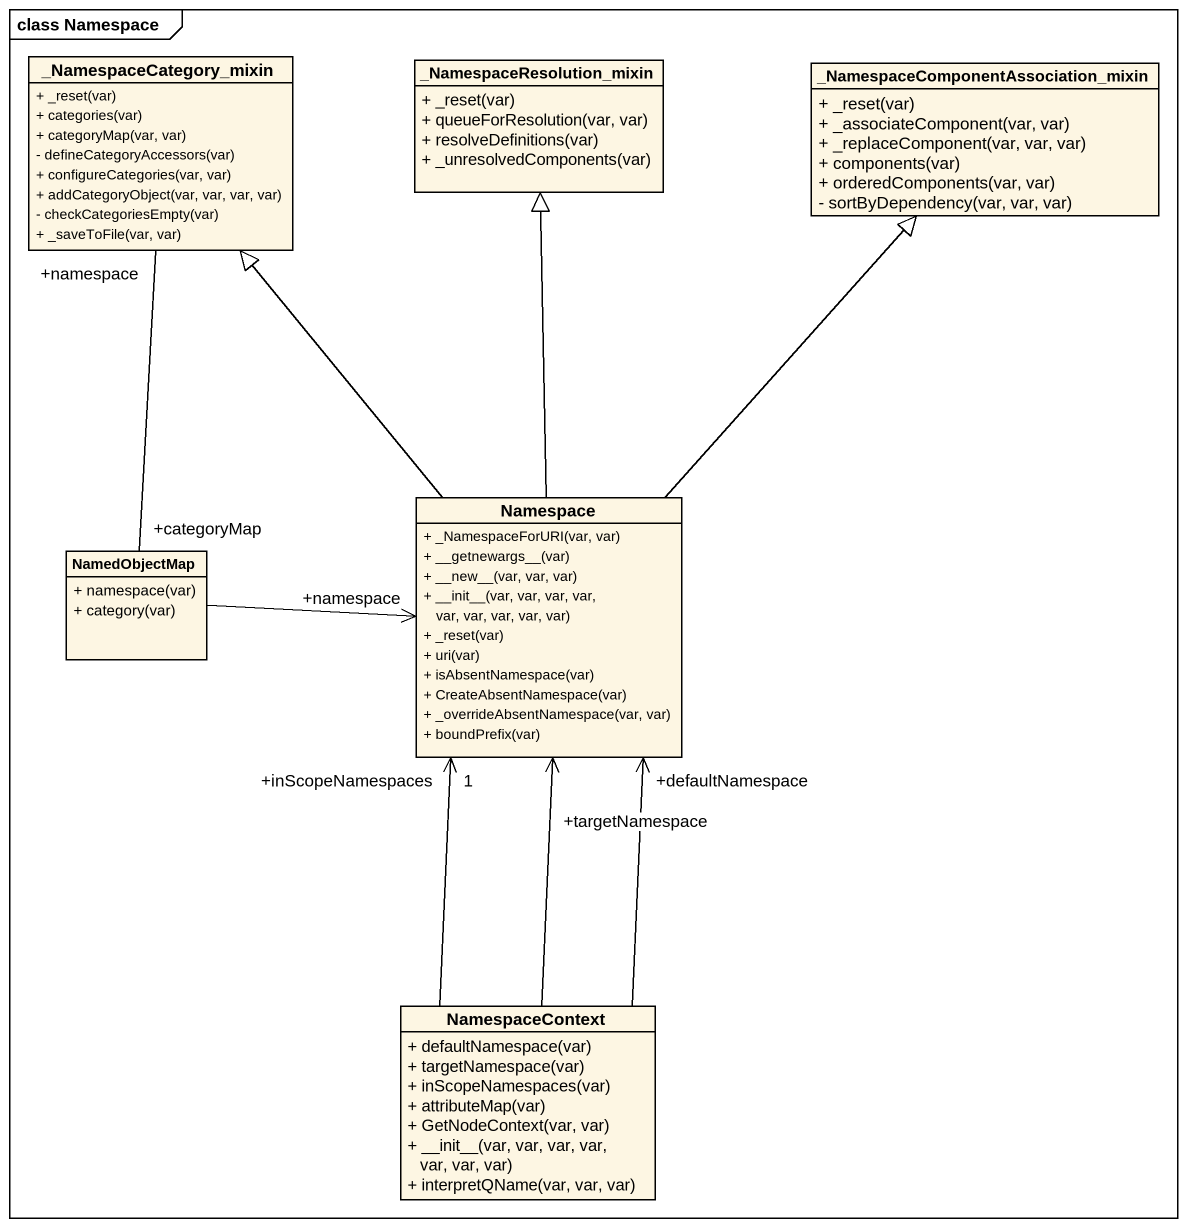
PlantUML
@startuml
mainframe class Namespace
hide circle
hide empty members
skinparam classAttributeIconSize 0
class "_NamespaceCategory_mixin" as NamespaceCategory_mixin {
  + _reset(var)
  + categories(var)
  + categoryMap(var, var)
  - defineCategoryAccessors(var)
  + configureCategories(var, var)
  + addCategoryObject(var, var, var, var)
  - checkCategoriesEmpty(var)
  + _saveToFile(var, var)
}
class "_NamespaceResolution_mixin" as NamespaceResolution_mixin {
  + _reset(var)
  + queueForResolution(var, var)
  + resolveDefinitions(var)
  + _unresolvedComponents(var)
}
class "_NamespaceComponentAssociation_mixin" as NamespaceComponentAssociatio {
  + _reset(var)
  + _associateComponent(var, var)
  + _replaceComponent(var, var, var)
  + components(var)
  + orderedComponents(var, var)
  - sortByDependency(var, var, var)
}
class "Namespace" as Namespace_ {
  + _NamespaceForURI(var, var)
  + ~__getnewargs~__(var)
  + ~__new~__(var, var, var)
  + ~__init~__(var, var, var, var, var, var, var, var, var)
  + _reset(var)
  + uri(var)
  + isAbsentNamespace(var)
  + CreateAbsentNamespace(var)
  + _overrideAbsentNamespace(var, var)
  + boundPrefix(var)
}
class NamedObjectMap {
  + namespace(var)
  + category(var)
}
class NamespaceContext {
  + defaultNamespace(var)
  + targetNamespace(var)
  + inScopeNamespaces(var)
  + attributeMap(var)
  + GetNodeContext(var, var)
  + ~__init~__(var, var, var, var, var, var, var)
  + interpretQName(var, var, var)
}
NamespaceCategory_mixin "+namespace" -- "+categoryMap" NamedObjectMap
Namespace_ -up-|> NamespaceCategory_mixin
Namespace_ -up-|> NamespaceResolution_mixin
Namespace_ -up-|> NamespaceComponentAssociatio
NamedObjectMap -right-> "+namespace" Namespace_
NamespaceContext -up-> "+inScopeNamespaces\n1" Namespace_
NamespaceContext -up-> "+defaultNamespace" Namespace_
NamespaceContext -up-> "+targetNamespace" Namespace_
@enduml
